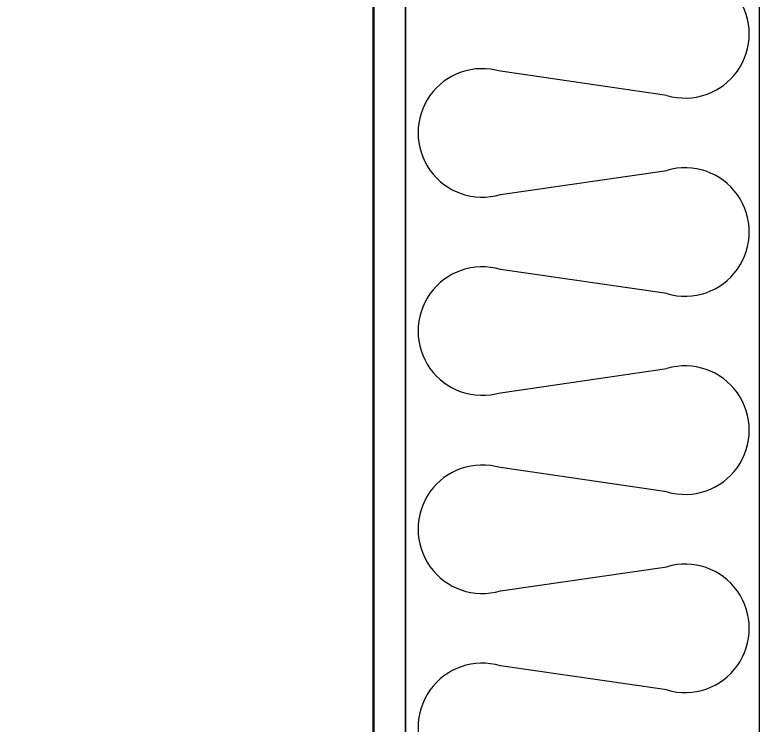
# Model space of a CAD drawing. Header units: inches. Extents: x -3905 to 10892, y 1064 to 9590.
# Drawn here: x 1423.53 to 1435.12, y 3468.07 to 3479.11 of the extents above; entities that cross this region are included whole.
import ezdxf

# ---------------------------------------------------------------- set-up
doc = ezdxf.new("R2010")
doc.units = ezdxf.units.IN
doc.header["$MEASUREMENT"] = 0
doc.header["$PDMODE"] = 3
doc.layers.add('SECTIONS', color=70, linetype='Continuous', lineweight=0)
doc.styles.get("Standard").update_dxf_attribs({"font": 'arial.ttf', "oblique": 10})
doc.dimstyles.new('WeaselDims$0', dxfattribs={"dimtxt": 0.1, "dimasz": 0.0325, "dimexe": 0.0625, "dimexo": 0.125, "dimgap": 0.09, "dimtad": 0, "dimdec": 4, "dimzin": 0, "dimdsep": 46, "dimlunit": 4, "dimtxsty": 'Standard', "dimblk": 'BOXFILLED', "dimcen": 0.09, "dimadec": 0, "dimazin": 0, "dimtfac": 1, "dimtdec": 4, "dimtofl": 0, "dimtmove": 1, "dimatfit": 3, "dimfxl": 1, "dimfrac": 2, "dimtolj": 1, "dimtzin": 0, "dimarcsym": 0})

# ---------------------------------------------------------------- blocks, each defined once
blk = doc.blocks.new('_BoxFilled')
at = {"color": 0, "linetype": 'ByBlock', "lineweight": -2}
blk.add_line((-0.5, 0), (-1, 0), dxfattribs=at)
at = {"color": 0, "linetype": 'ByBlock'}
blk.add_solid([(-0.5, 0.5), (0.5, 0.5), (-0.5, -0.5), (0.5, -0.5)], dxfattribs=at)
blk = doc.blocks.new('*D65')
at = {"layer": 'Defpoints', "color": 0, "lineweight": 5, "transparency": 16777216}
for p in [(1429.609, 3539.618), (1396.467, 3443.618), (1429.609, 3443.618)]:
    blk.add_point(p, dxfattribs=at)
at = {"layer": 'SECTIONS', "color": 0, "lineweight": -2, "transparency": 16777216}
for p, q in [((1426.609, 3539.618), (1394.967, 3539.618)), ((1396.467, 3538.838), (1396.467, 3495.1)), ((1396.467, 3444.398), (1396.467, 3488.137)), ((1426.609, 3443.618), (1394.967, 3443.618))]:
    blk.add_line(p, q, dxfattribs=at)
at = {"layer": 'SECTIONS', "color": 0, "lineweight": -2, "transparency": 16777216, "xscale": 0.78, "yscale": 0.78, "zscale": 0.78}
for p, rotation in [((1396.467, 3539.618), 90), ((1396.467, 3443.618), 270)]:
    blk.add_blockref('_BoxFilled', p, dxfattribs=dict(at, rotation=rotation))
at = {"layer": 'SECTIONS', "color": 0, "lineweight": 0, "transparency": 16777216, "insert": (1396.467, 3491.618), "char_height": 2.4, "attachment_point": 5, "rotation": 90}
blk.add_mtext("\\A1;8'", dxfattribs=at)

msp = doc.modelspace()

# ---------------------------------------------------------------- linework, layer by layer
at = {"layer": 'SECTIONS', "lineweight": 5}
for p, q in [((1429.60902, 3443.61844), (1429.60902, 3488.36844)), ((1435.11683, 3488.36844), (1435.11683, 3443.61844))]:
    msp.add_line(p, q, dxfattribs=at)
at = {"layer": 'SECTIONS', "linetype": 'Continuous', "lineweight": 5}
for p, q in [((1433.68102, 3477.85544), (1431.08794, 3478.23151)), ((1431.08794, 3476.31307), (1433.68102, 3476.68914)), ((1433.68102, 3474.7707), (1431.08794, 3475.14678)), ((1431.08794, 3473.22833), (1433.68102, 3473.60441)), ((1433.68102, 3471.68596), (1431.08794, 3472.06204)), ((1431.08794, 3470.14359), (1433.68102, 3470.51967)), ((1433.68102, 3468.60123), (1431.08794, 3468.9773))]:
    msp.add_line(p, q, dxfattribs=at)
at = {"layer": 'SECTIONS', "linetype": 'Continuous', "lineweight": 30}
msp.add_lwpolyline([(1429.10902, 3488.36844), (1429.10902, 3446.69838), (1428.86381, 3446.69838), (1428.61861, 3446.19215), (1428.61861, 3443.86844)], dxfattribs=at)
at = {"layer": 'SECTIONS', "linetype": 'Continuous', "lineweight": 5}
msp.add_lwpolyline([(1429.60902, 3444.11844), (1429.10902, 3444.11844), (1429.10902, 3488.36844), (1429.60902, 3488.36844)], close=True, dxfattribs=at)
for centre, start, end in [((1433.96367, 3478.81466), 253.581503, 106.418497), ((1430.80528, 3477.27229), 73.581503, 286.418497), ((1433.96367, 3475.72992), 253.581503, 106.418497), ((1430.80528, 3474.18755), 73.581503, 286.418497), ((1433.96367, 3472.64519), 253.581503, 106.418497), ((1430.80528, 3471.10282), 73.581503, 286.418497), ((1433.96367, 3469.56045), 253.581503, 106.418497), ((1430.80528, 3468.01808), 73.581503, 286.418497)]:
    msp.add_arc(centre, 1, start, end, dxfattribs=at)

# ---------------------------------------------------------------- dimensions: what is measured, and where the dimension line sits
at = {"layer": 'SECTIONS', "lineweight": 0}
dim = msp.add_linear_dim(base=(1396.4669, 3443.61844), p1=(1429.60902, 3539.61844), p2=(1429.60902, 3443.61844), angle=90, dimstyle='WeaselDims$0', override={"dimscale": 24}, dxfattribs=at)
dim.commit()
dim.dimension.update_dxf_attribs({"geometry": '*D65', "text_midpoint": (1396.4669, 3491.61844)})

doc.saveas('drawing.dxf')
